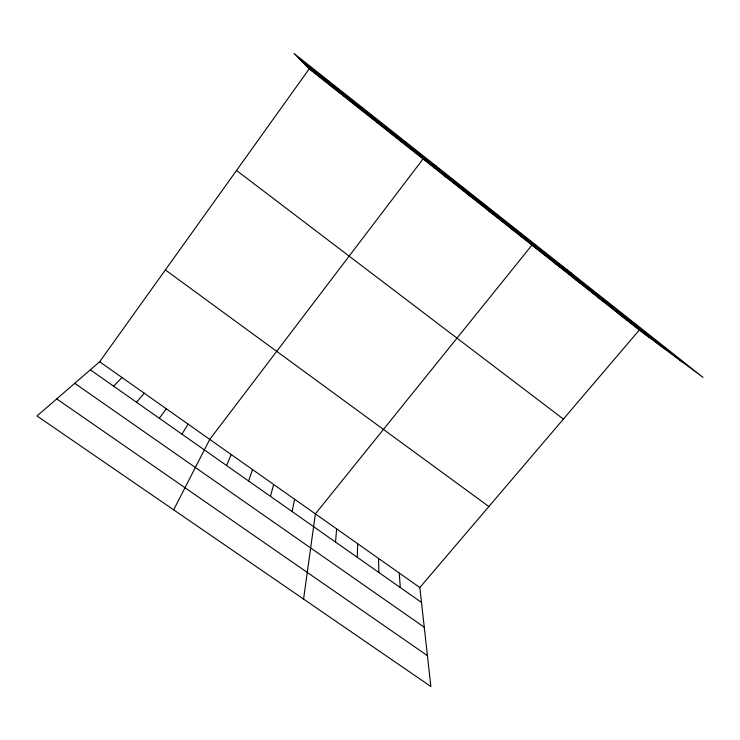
<?xml version="1.0" encoding="UTF-8"?>
<svg xmlns="http://www.w3.org/2000/svg" width="740" height="740" viewBox="0 0 740 740"><rect width="100%" height="100%" fill="white"/><g stroke="black" fill="none" stroke-linecap="round" stroke-linejoin="round"><path stroke-width="1.11" d="M357.309 557.35L357.679 543.715M335.553 542.059L336.617 528.86M303.576 599.076L315.379 513.884L531.949 245.116L571.447 273.19M292.124 511.553L294.594 499.232M270.461 496.337L273.643 484.46M248.612 480.991L252.516 469.558M226.579 465.516L231.213 454.545M173.669 509.841L209.744 439.394L423.049 158.952L436.572 166.38M181.947 434.167L188.09 424.131M639.295 330.049L419.83 587.541L430.874 686.526L37 415.963L99.659 361.768L309.2 68.876L293.993 53.474L703 377.363L639.295 330.049L309.2 68.876M159.34 418.285L166.26 408.73M136.539 402.273L144.245 393.208M113.544 386.114L122.044 377.557M400.692 141.257L401.866 141.701M445.221 176.49L448.005 178.21M467.19 193.871L470.751 196.22M488.964 211.103L493.303 214.064M56.73 398.897L427.424 655.649M510.554 228.179L515.641 231.74M74.749 383.311L424.251 627.224M90.345 369.824L421.486 602.425M99.659 361.768L419.83 587.541M553.798 262.404L560.384 267.149M575.461 279.544L582.778 284.863M165.362 269.924L488.872 506.539M596.93 296.527L604.969 302.429M618.205 313.362L626.956 319.828M236.523 170.468L563.408 419.09M298.84 58.386L682.909 362.443M303.224 62.817L664.594 348.836M306.98 66.618L648.749 337.07M331.039 85.655L332.389 87.209M354.867 104.516L355.357 105.395M399.276 573.056L400.275 587.523M378.565 558.441L378.889 572.501"/></g></svg>
